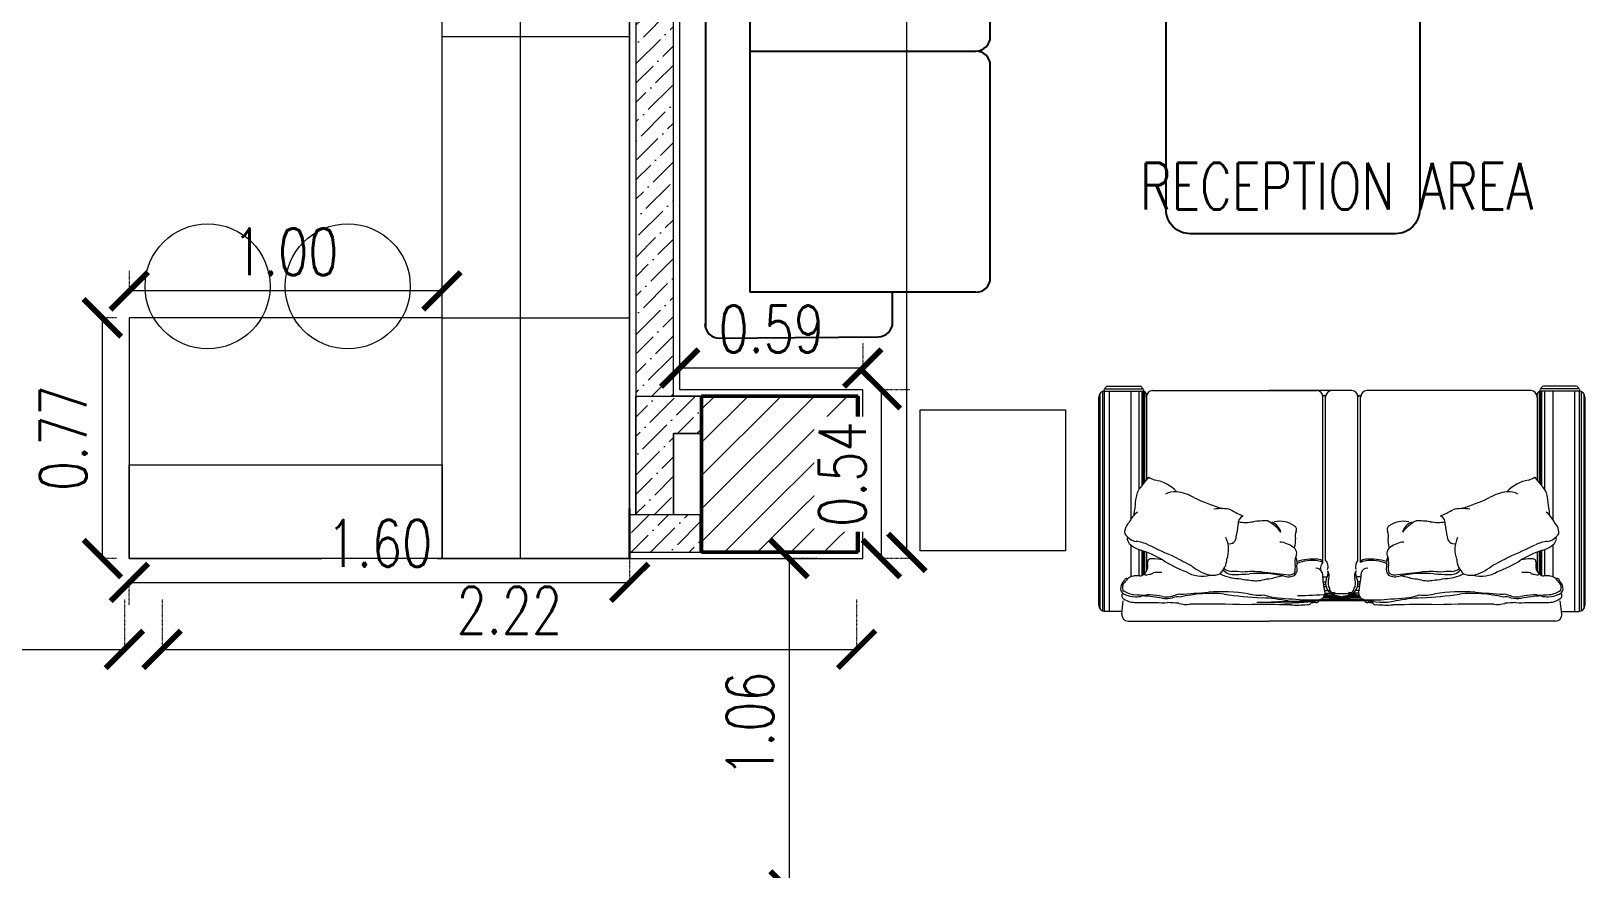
# Model space of a CAD drawing. Header units: metres. Extents: x 0 to 104350, y 982 to 43174.
# Drawn here: x 36640 to 41609, y 20131 to 22812 of the extents above; entities that cross this region are included whole.
import ezdxf
from ezdxf.xclip import XClip

# ---------------------------------------------------------------- set-up
doc = ezdxf.new("R2010")
doc.units = ezdxf.units.M
doc.header["$XCLIPFRAME"] = 2
doc.linetypes.add('DOT2', pattern=[0.125, 0, -0.125])
doc.layers.get('0').update_dxf_attribs({"lineweight": 30})
for name, color, linetype, lineweight in [('A-ANNO-DIMS', 1, 'Continuous', 0), ('A-CLNG-GRID', 2, 'Continuous', 5), ('A-FURN', 8, 'Continuous', 0), ('A-ROOM-NMBR', 1, 'Continuous', 0), ('A-WALL', 3, 'Continuous', 18), ('dimensions', 90, 'Continuous', 30), ('G-ANNO-HATCH', 8, 'Continuous', 0), ('HATCH', 8, 'Continuous', 0), ('S-COLS', 52, 'Continuous', 9)]:
    doc.layers.add(name, color=color, linetype=linetype, lineweight=lineweight)
doc.layers.add('NOITHAT', color=21, linetype='Continuous')
doc.styles.add('$2$08-M-BLDG-1_50', font='romans.shx', dxfattribs={"width": 0.75, "height": 150})
doc.styles.add('Al-Jazi-text-100', font='romans.shx', dxfattribs={"width": 0.75, "height": 150})
doc.dimstyles.new('Al-Jazi-DIM 100', dxfattribs={"dimtxt": 150, "dimasz": 120, "dimexe": 0, "dimexo": 150, "dimgap": 50, "dimtad": 1, "dimlfac": 0.001, "dimzin": 1, "dimdsep": 46, "dimtxsty": 'Al-Jazi-text-100', "dimblk": 'ARCHTICK', "dimcen": 150, "dimclrd": 1, "dimclre": 256, "dimclrt": 2, "dimadec": 0, "dimazin": 0, "dimtfac": 1, "dimtix": 1, "dimtmove": 2, "dimatfit": 2, "dimfxl": 150, "dimtfill": 1, "dimtolj": 1, "dimlwd": 5, "dimlwe": 5, "dimarcsym": 0})
pattern_1 = [(45, (-163049.75, 35283.02), (23.201941, 85.073785), [109.375, -21.875, 0, -21.875])]

# ---------------------------------------------------------------- blocks, each defined once
blk = doc.blocks.new('A$C4A397455')
for p, q in [((734.2, 1543.1), (32.7, 1543.1)), ((727.3, 1551.5), (39.6, 1551.5)), ((715.9, 1555.1), (51, 1555.1)), ((31, 1479.9), (31, 1535.1)), ((735.9, 1521.7), (31, 1521.7)), ((735.8, 1537.2), (31.1, 1537.2)), ((735.9, 1535.1), (735.9, 1414.4)), ((743.1, 1535.1), (743.1, 1414.4)), ((751.1, 1527.3), (751.1, 1422.3)), ((0, 1461), (0, 1310.7)), ((22, 1480.8), (64.9, 1476.4)), ((243.5, 1452.4), (142, 1452.4)), ((735.9, 1452.4), (325.6, 1452.4)), ((228.9, 1426.2), (144.9, 1426.2)), ((226, 1416.6), (146, 1416.6)), ((224.7, 1413.1), (147.7, 1413.1)), ((222.9, 1408.3), (151.5, 1408.3)), ((220.6, 1402.3), (159.3, 1402.3)), ((735.9, 1426.2), (421.4, 1426.2)), ((735.9, 1416.6), (433.5, 1416.6)), ((735.8, 1413.1), (437.7, 1413.1)), ((734.3, 1408.3), (443.4, 1408.3)), ((717.3, 1402.3), (450.7, 1402.3)), ((715.9, 1402.3), (722.3, 1402.3)), ((737.2, 1382.4), (737.2, 857.8)), ((0, 1310.7), (0, 1010.4)), ((0, 244.4), (0, 1010.4)), ((737.2, 809.4), (737.2, 1010.4)), ((737.2, 745.7), (737.2, 1010.4)), ((68.5, 849.4), (68.5, 736.7)), ((68.5, 705.7), (68.5, 818.4)), ((74.8, 837.5), (74.8, 765.3)), ((78.4, 834.6), (78.4, 780)), ((83.2, 832.2), (83.2, 799)), ((88.8, 831.1), (88.8, 813.8)), ((97.6, 832.1), (97.6, 821.7)), ((110.5, 835.1), (110.5, 827.6)), ((118.1, 836.4), (118.1, 828.9)), ((125.9, 837.5), (125.9, 828.9)), ((142, 839.3), (142, 823.3)), ((187.8, 837.9), (717.3, 837.9)), ((195, 829.4), (717.3, 829.4)), ((74.8, 717.6), (74.8, 789.8)), ((78.4, 720.5), (78.4, 775.1)), ((83.2, 722.8), (83.2, 756.1)), ((88.8, 724), (88.8, 741.3)), ((97.6, 723), (97.6, 733.4)), ((110.5, 720), (110.5, 727.5)), ((118.1, 718.7), (118.1, 726.2)), ((125.9, 717.6), (125.9, 726.2)), ((142, 715.8), (142, 731.8)), ((187.8, 717.2), (717.3, 717.2)), ((195, 725.7), (717.3, 725.7)), ((737.2, 172.7), (737.2, 697.2)), ((0, 94.1), (0, 244.4)), ((220.6, 152.8), (159.3, 152.8)), ((717.3, 152.8), (450.7, 152.8)), ((715.9, 152.8), (722.3, 152.8)), ((243.5, 102.6), (142, 102.6)), ((228.9, 128.9), (144.9, 128.9)), ((226, 138.4), (146, 138.4)), ((224.7, 142), (147.7, 142)), ((222.9, 146.8), (151.5, 146.8)), ((735.9, 102.6), (325.6, 102.6)), ((735.9, 128.9), (421.4, 128.9)), ((735.9, 138.4), (433.5, 138.4)), ((735.8, 142), (437.7, 142)), ((734.3, 146.8), (443.4, 146.8)), ((735.9, 19.9), (735.9, 140.7)), ((743.1, 19.9), (743.1, 140.7)), ((751.1, 27.8), (751.1, 132.8)), ((22, 74.3), (64.9, 78.7)), ((31, 75.2), (31, 19.9)), ((735.9, 33.4), (31, 33.4)), ((735.8, 17.9), (31.1, 17.9)), ((734.2, 11.9), (32.7, 11.9)), ((727.3, 3.6), (39.6, 3.6)), ((715.9, 0), (51, 0))]:
    blk.add_line(p, q)
for centre, radius, start, end in [((51, 1535.1), 19.9, 90, 180), ((715.9, 1535.1), 19.9, 0, 90), ((739.5, 1535.1), 3.6, 0, 180), ((740.9, 1524.9), 10.5, 13.3027, 78.0983), ((19.9, 1461), 19.9, 84.117, 180), ((120.8, 1439.3), 61.1, 144.963, 184.3838), ((81.2, 1470.2), 11.2, 44.9486, 158.1827), ((173.3, 1433), 95.9, 155.3104, 177.1612), ((547.9, 1407.3), 464.6, 175.6968, 180.5533), ((168.3, 1430.1), 84.5, 145.7572, 171.7871), ((104, 1466.1), 19.1, 94.3275, 158.7539), ((107.8, 1453.6), 25.7, 57.3142, 111.271), ((101.3, 1444.1), 41.1, 56.9711, 88.2834), ((132.3, 1478.2), 11, 195.3144, 257.9933), ((133.3, 1483.3), 10.7, 206.535, 265.0016), ((111.7, 1440.5), 32.5, 4.1556, 55.8789), ((129.5, 1466.5), 6.74, 343.2109, 65.7008), ((-15.6, 1427.1), 160.6, 358.765, 5.6046), ((292.5, 1405.5), 66.9, 142.0041, 167.209), ((269.2, 1431.8), 33, 104.9029, 153.0637), ((298.2, 1430), 43.6, 128.5967, 173.1024), ((262.2, 1457.9), 5.96, 30.1623, 104.0777), ((284.9, 1455.8), 16.3, 69.4465, 149.0454), ((280.8, 1421.9), 50.1, 45.711, 78.6253), ((279.7, 1379.2), 86.4, 36.8539, 65.3649), ((343.1, 1376.5), 65.8, 72.8657, 93.6111), ((1906.2, 1388.7), 1847, 178.5735, 180.5271), ((-245.2, 1428.8), 325.9, 351.7634, 357.6664), ((158.7, 1437.1), 81.2, 179.5986, 195.4717), ((59.3, 1395.5), 25.2, 348.147, 16.9149), ((164.9, 1423.2), 19.9, 178.765, 220.1745), ((170.3, 1402), 22.3, 157.8769, 205.3796), ((176.9, 1433.4), 35.7, 220.1745, 283.5048), ((163.5, 1390.7), 13.5, 172.8705, 226.0319), ((187.3, 1379.1), 19.7, 66.6409, 95.8722), ((178.6, 1384.3), 20.9, 353.1997, 37.9633), ((-166.9, 1555.5), 416.7, 330.4406, 341.077), ((1608.3, 722.5), 1521.5, 153.705, 157.174), ((131.3, 1448.4), 124.3, 335.3378, 353.9555), ((349.5, 1177.9), 261.8, 79.5923, 87.1502), ((387.9, 1373.5), 62.5, 47.3013, 81.8013), ((1143.2, 2252), 1096.2, 229.4256, 231.4523), ((532.2, 1349.5), 85, 147.8773, 162.6879), ((717.3, 1382.4), 19.9, 0, 90), ((723.8, 1414.3), 12.1, 262.9398, 0.5078), ((739.5, 1414.4), 3.6, 180, 0), ((740.9, 1424.7), 10.5, 281.9017, 346.6973), ((445.4, 1350.2), 386.6, 176.8188, 182.3155), ((179.4, 1340.5), 107.1, 173.9999, 191.8243), ((-56.9, 1386.5), 134.3, 345.0138, 358.1223), ((143.9, 1337.6), 66.3, 168.6869, 203.7895), ((-235.7, 1410.8), 320.3, 349.1784, 356.3307), ((46.1, 1361.8), 109.7, 355.3706, 10.0857), ((496.8, 1152.6), 360.1, 146.7797, 159.9968), ((-13.3, 1390.8), 212.8, 348.9263, 357.5952), ((334.8, 1392.8), 117.5, 312.0243, 351.1862), ((146.5, 1273.5), 93.3, 164.1496, 186.2103), ((-340.7, 1341.9), 399.8, 353.83, 358.9534), ((25.6, 1301.8), 51.7, 351.5373, 18.9765), ((-364.3, 1193.2), 452.5, 355.0422, 12.8932), ((44, 1297.2), 41.6, 356.6174, 19.2468), ((7291.1, 1779.2), 7221.8, 183.84645, 184.56865), ((6489, -2073.2), 7137.3, 151.67953, 152.19443), ((254.6, 1327.3), 160.4, 331.3346, 352.168), ((356.2, 1311.8), 57.7, 353.7434, 30.3722), ((-5715, 1217.9), 5769, 358.65109, 0.45113), ((239.7, 1224.2), 96.2, 147.5646, 195.698), ((281.3, 1167.6), 137.7, 140.013, 167.1954), ((982.5, 967.3), 651.8, 154.2581, 162.8452), ((-504.8, 1162.7), 598.4, 351.6174, 3.9503), ((203.1, 1189.8), 56.7, 171.5731, 204.4387), ((1094.3, 992.6), 1020.6, 170.8983, 177.763), ((252, 1109.3), 115.6, 150.4013, 180.6746), ((194.6, 1123.2), 45.9, 133.3206, 186.2117), ((201.9, 1214.7), 69.8, 223.7845, 266.8602), ((219.3, 1119.8), 61.8, 146.5852, 171.6075), ((228.8, 1228.2), 88.8, 249.7322, 295.5901), ((226.5, 1163.5), 133.3, 346.5897, 10.005), ((309, 1065.6), 177.7, 166.2187, 176.7072), ((8621.2, 1452.7), 8478.8, 182.2608, 182.56557), ((-47.2, 1119.5), 205.5, 352.773, 2.5798), ((-160.6, 1061.3), 318.9, 355.0791, 5.8312), ((269.5, 1137.1), 22.2, 168.6032, 270.7958), ((333.2, 1374), 266.6, 256.2654, 264.5597), ((311.7, 1081.5), 27.4, 26.2388, 98.0964), ((453.5, 1085.4), 137.8, 170.4848, 190.3139), ((637.8, 965.2), 327.7, 149.2746, 156.941), ((-4701.3, 1028.2), 4754, 358.9551, 0.6501), ((-6888.7, 771.4), 6953.3, 359.21563, 2.29345), ((-3995.5, 984.8), 4055, 0.3612, 0.9156), ((222.3, 1041.3), 139.4, 165.7953, 185.7876), ((237.7, 1051.9), 108.7, 167.3316, 189.7648), ((-219.5, 1039.2), 371.9, 348.3755, 5.2338), ((52.8, 1024.2), 267.7, 358.1801, 7.8481), ((-3995.5, 1036), 4055, 359.0844, 359.6388), ((-639.1, 1074.7), 714.8, 349.8468, 356.6109), ((389.6, 940.2), 318.1, 164.1319, 180.9892), ((-44, 990.4), 179.8, 4.2605, 13.8854), ((-257.2, 887.9), 409.2, 10.7491, 16.4331), ((2445.4, 769.1), 2303.5, 173.3981, 175.3462), ((216.1, 1065.1), 115.4, 306.2256, 334.6183), ((269.4, 1021.1), 51.3, 286.8933, 336.8583), ((485.3, 947.6), 426.9, 176.8373, 189.264), ((258, 906.7), 198, 167.7557, 196.8383), ((189, 948), 47.1, 159.8425, 205.9157), ((178.1, 946.2), 30.2, 161.1365, 215.0005), ((166.5, 983.2), 86.4, 324.5865, 355.1156), ((233.4, 976.3), 85.7, 325.2341, 10.8468), ((406.5, 920), 355.2, 176.5222, 185.0636), ((481.4, 877.1), 413.9, 171.9905, 183.839), ((926.8, 912), 844.8, 179.5424, 186.0023), ((167.3, 951.6), 31.8, 229.4835, 284.2665), ((172.1, 985.7), 59.8, 251.7281, 278.4248), ((183.7, 975.4), 55.3, 261.0475, 293.1925), ((190.2, 886.3), 41.2, 68.1256, 103.0819), ((83.9, 873.2), 110.3, 350.4669, 25.1436), ((38.7, 871.3), 159.7, 354.1421, 17.9708), ((216.8, 945), 23.3, 241.1969, 329.2951), ((257.7, 1000.9), 75.6, 253.6274, 274.362), ((272.7, 898.6), 28.5, 59.5197, 109.0679), ((292.4, 937), 14.8, 249.1245, 319.6992), ((65.2, 886.4), 12.8, 170.1028, 231.5361), ((11.6, 863.5), 47.5, 356.4847, 15.816), ((68.5, 859), 9.6, 170.3496, 270.2695), ((-105.3, 851.5), 171.4, 353.4582, 9.209), ((90.6, 853.5), 22.5, 190.5821, 294.5557), ((149.2, 859.5), 20.3, 286.9136, 2.8843), ((166.9, 814.4), 31.5, 48.3691, 95.1123), ((181.6, 852.8), 16.1, 292.6529, 7.8257), ((87.9, 875.7), 106.8, 339.28, 348.8132), ((717.3, 857.8), 19.9, 270, 0), ((2759.7, 1437.3), 2761.9, 192.662, 194.5219), ((2759.7, 117.8), 2761.9, 165.4781, 167.338), ((121.8, 785.8), 43.3, 73.0936, 145.4949), ((-781.5, 789.4), 868.8, 357.054, 2.2579), ((-781.5, 765.6), 868.8, 357.7421, 2.946), ((103.9, 804.2), 12.9, 119.8984, 203.2074), ((99.3, 832.4), 17.1, 263.7316, 314.2406), ((168.9, 514.1), 326.3, 92.4218, 102.1935), ((122.1, 779.3), 42.3, 69.9762, 104.9144), ((152.2, 852.4), 30.9, 234.7118, 285.0528), ((144.1, 849), 31, 256.015, 301.4394), ((174.1, 852.9), 31.5, 252.3064, 311.6309), ((717.3, 833.6), 4.27, 270, 90), ((717.3, 809.4), 19.9, 0, 90), ((103.9, 750.9), 12.9, 156.7926, 240.1016), ((717.3, 745.7), 19.9, 270, 0), ((68.5, 696.1), 9.6, 89.7305, 189.6504), ((258, 648.4), 198, 163.1617, 192.2443), ((-105.3, 703.6), 171.4, 350.791, 6.5418), ((481.4, 678), 413.9, 176.161, 188.0095), ((90.6, 701.6), 22.5, 65.4443, 169.4179), ((121.8, 769.3), 43.3, 214.5051, 286.9064), ((99.3, 722.7), 17.1, 45.7594, 96.2684), ((168.9, 1041), 326.3, 257.8065, 267.5782), ((122.1, 775.8), 42.3, 255.0856, 290.0238), ((152.2, 702.7), 30.9, 74.9472, 125.2882), ((144.1, 706.1), 31, 58.5606, 103.985), ((149.2, 695.5), 20.3, 357.1157, 73.0864), ((174.1, 702.2), 31.5, 48.3691, 107.6936), ((83.9, 681.8), 110.3, 334.8564, 9.5331), ((87.9, 679.4), 106.8, 11.1868, 20.72), ((181.6, 702.3), 16.1, 352.1743, 67.3471), ((38.7, 683.8), 159.7, 342.0292, 5.8579), ((717.3, 721.5), 4.27, 270, 90), ((717.3, 697.2), 19.9, 0, 90), ((406.5, 635.1), 355.2, 174.9364, 183.4778), ((65.2, 668.7), 12.8, 128.4639, 189.8972), ((11.6, 691.6), 47.5, 344.184, 3.5153), ((-4701.3, 526.9), 4754, 359.3499, 1.0449), ((-639.1, 480.4), 714.8, 3.3891, 10.1532), ((389.6, 614.9), 318.1, 179.0108, 195.8681), ((189, 607.1), 47.1, 154.0843, 200.1575), ((167.3, 603.5), 31.8, 75.7335, 130.5165), ((178.1, 608.9), 30.2, 144.9995, 198.8635), ((2445.4, 786), 2303.5, 184.6538, 186.6019), ((172.1, 569.4), 59.8, 81.5752, 108.2719), ((183.7, 579.7), 55.3, 66.8075, 98.9525), ((190.2, 668.7), 41.2, 256.9181, 291.8744), ((216.8, 610), 23.3, 30.7049, 118.8031), ((257.7, 554.2), 75.6, 85.638, 106.3726), ((166.5, 571.9), 86.4, 4.8844, 35.4135), ((272.7, 656.4), 28.5, 250.9321, 300.4803), ((292.4, 618), 14.8, 40.3008, 110.8755), ((233.4, 578.8), 85.7, 349.1532, 34.7659), ((-44, 564.7), 179.8, 346.1146, 355.7395), ((-257.2, 667.1), 409.2, 343.5669, 349.2509), ((-219.5, 515.9), 371.9, 354.7662, 11.6245), ((216.1, 490), 115.4, 25.3817, 53.7744), ((269.4, 534), 51.3, 23.1417, 73.1067), ((1094.3, 562.5), 1020.6, 182.237, 189.1017), ((222.3, 513.8), 139.4, 174.2124, 194.2047), ((237.7, 503.1), 108.7, 170.2352, 192.6684), ((-160.6, 493.8), 318.9, 354.1688, 4.9209), ((52.8, 530.9), 267.7, 352.1519, 1.8199), ((-5715, 337.1), 5769, 359.54887, 1.34891), ((-504.8, 392.4), 598.4, 356.0497, 8.3826), ((309, 489.5), 177.7, 183.2928, 193.7813), ((8621.2, 102.4), 8478.8, 177.43443, 177.7392), ((-47.2, 435.6), 205.5, 357.4202, 7.227), ((311.7, 473.6), 27.4, 261.9036, 333.7612), ((453.5, 469.7), 137.8, 169.6861, 189.5152), ((637.8, 589.9), 327.7, 203.059, 210.7254), ((-364.3, 361.9), 452.5, 347.1068, 4.9578), ((252, 445.8), 115.6, 179.3254, 209.5987), ((194.6, 431.9), 45.9, 173.7883, 226.6794), ((201.9, 340.4), 69.8, 93.1398, 136.2155), ((219.3, 435.3), 61.8, 188.3925, 213.4148), ((228.8, 326.9), 88.8, 64.4099, 110.2678), ((269.5, 418), 22.2, 89.2042, 191.3968), ((333.2, 181.1), 266.6, 95.4403, 103.7346), ((226.5, 391.6), 133.3, 349.995, 13.4103), ((7291.1, -224.1), 7221.8, 175.43135, 176.15355), ((239.7, 330.9), 96.2, 164.302, 212.4354), ((203.1, 365.3), 56.7, 155.5613, 188.4269), ((281.3, 387.5), 137.7, 192.8046, 219.987), ((982.5, 587.8), 651.8, 197.1548, 205.7419), ((6489, 3628.3), 7137.3, 207.80557, 208.32047), ((254.6, 227.7), 160.4, 7.832, 28.6654), ((146.5, 281.6), 93.3, 173.7897, 195.8504), ((-340.7, 213.2), 399.8, 1.0466, 6.17), ((25.6, 253.3), 51.7, 341.0235, 8.4627), ((44, 257.9), 41.6, 340.7532, 3.3826), ((496.8, 402.5), 360.1, 200.0032, 213.2203), ((356.2, 243.3), 57.7, 329.6278, 6.2566), ((334.8, 162.3), 117.5, 8.8138, 47.9757), ((445.4, 204.9), 386.6, 177.6845, 183.1812), ((179.4, 214.5), 107.1, 168.1757, 186.0001), ((-56.9, 168.6), 134.3, 1.8777, 14.9862), ((143.9, 217.5), 66.3, 156.2105, 191.3131), ((-235.7, 144.3), 320.3, 3.6693, 10.8216), ((46.1, 193.2), 109.7, 349.9143, 4.6294), ((-13.3, 164.3), 212.8, 2.4048, 11.0737), ((-166.9, -0.4), 416.7, 18.923, 29.5594), ((1608.3, 832.6), 1521.5, 202.826, 206.295), ((1906.2, 166.4), 1847, 179.4729, 181.4265), ((-245.2, 126.3), 325.9, 2.3336, 8.2366), ((59.3, 159.6), 25.2, 343.0851, 11.853), ((547.9, 147.8), 464.6, 179.4467, 184.3032), ((170.3, 153.1), 22.3, 154.6204, 202.1231), ((176.9, 121.7), 35.7, 76.4952, 139.8255), ((163.5, 164.3), 13.5, 133.9681, 187.1295), ((187.3, 176), 19.7, 264.1278, 293.3591), ((178.6, 170.8), 20.9, 322.0367, 6.8003), ((131.3, 106.7), 124.3, 6.0445, 24.6622), ((1143.2, -696.9), 1096.2, 128.5477, 130.5744), ((532.2, 205.6), 85, 197.3121, 212.1227), ((717.3, 172.7), 19.9, 270, 0), ((723.8, 140.8), 12.1, 359.4922, 97.0602), ((120.8, 115.8), 61.1, 175.6162, 215.037), ((158.7, 117.9), 81.2, 164.5283, 180.4014), ((173.3, 122.1), 95.9, 182.8388, 204.6896), ((168.3, 125), 84.5, 188.2129, 214.2428), ((111.7, 114.6), 32.5, 304.1211, 355.8444), ((-15.6, 127.9), 160.6, 354.3954, 1.235), ((164.9, 131.8), 19.9, 139.8255, 181.235), ((292.5, 149.6), 66.9, 192.791, 217.9959), ((269.2, 123.3), 33, 206.9363, 255.0971), ((298.2, 125), 43.6, 186.8976, 231.4033), ((279.7, 175.9), 86.4, 294.6351, 323.1461), ((343.1, 178.6), 65.8, 266.3889, 287.1343), ((349.5, 377.2), 261.8, 272.8498, 280.4077), ((387.9, 181.6), 62.5, 278.1987, 312.6987), ((739.5, 140.7), 3.6, 0, 180), ((740.9, 130.4), 10.5, 13.3027, 78.0983), ((19.9, 94.1), 19.9, 180, 275.883), ((81.2, 84.9), 11.2, 201.8173, 315.0514), ((104, 89), 19.1, 201.2461, 265.6725), ((107.8, 101.4), 25.7, 248.729, 302.6858), ((101.3, 111), 41.1, 271.7166, 303.0289), ((132.3, 76.9), 11, 102.0067, 164.6856), ((133.3, 71.8), 10.7, 94.9984, 153.465), ((129.5, 88.6), 6.74, 294.2992, 16.7891), ((262.2, 97.2), 5.96, 255.9223, 329.8377), ((284.9, 99.3), 16.3, 210.9546, 290.5535), ((280.8, 133.2), 50.1, 281.3747, 314.289), ((51, 19.9), 19.9, 180, 270), ((715.9, 19.9), 19.9, 270, 0), ((739.5, 19.9), 3.6, 180, 0), ((740.9, 30.2), 10.5, 281.9017, 346.6973)]:
    blk.add_arc(centre, radius, start, end)
blk = doc.blocks.new('M_Concrete-Rectangular-Column - C9-500_500-V2-0-6-4th floor columns')
at = {"layer": 'S-COLS'}
h = blk.add_hatch(dxfattribs=at)
h.set_pattern_fill('FP_5', color=256, style=0, pattern_type=2)
h.set_pattern_definition([(315, (-9.73, -6.498), (0.053033, 0.053033), [])])
h.paths.add_polyline_path([(-0.25, -0.25), (0.25, -0.25), (0.25, 0.25), (-0.25, 0.25)])
at = {"layer": 'S-COLS', "lineweight": 50}
for p, q in [((0.25, 0.25), (-0.25, 0.25)), ((-0.25, 0.25), (-0.25, -0.25)), ((0.25, -0.25), (0.25, 0.25)), ((-0.25, -0.25), (0.25, -0.25))]:
    blk.add_line(p, q, dxfattribs=at)
blk = doc.blocks.new('Typical')
at = {"layer": 'S-COLS', "xscale": 1000.000000000001, "yscale": 1000.000000000001, "zscale": 1000.000000000001, "rotation": 90}
blk.add_blockref('M_Concrete-Rectangular-Column - C9-500_500-V2-0-6-4th floor columns', (110251.2, -44606.4), dxfattribs=at)
blk = doc.blocks.new('_ArchTick')
at = {"color": 0, "linetype": 'ByBlock', "const_width": 0.15}
blk.add_lwpolyline([(-0.5, -0.5), (0.5, 0.5)], dxfattribs=at)
blk = doc.blocks.new('*D336')
at = {"layer": 'A-ANNO-DIMS', "linetype": 'DOT2', "lineweight": 5, "transparency": 16777216}
for p, q in [((39434.4, 25414.2), (39440.7, 25414.2)), ((39434.4, 21144.2), (39440.7, 21144.2))]:
    blk.add_line(p, q, dxfattribs=at)
at = {"layer": 'A-ANNO-DIMS', "color": 1, "lineweight": 5, "transparency": 16777216}
blk.add_line((39440.7, 21144.2), (39440.7, 25414.2), dxfattribs=at)
at = {"layer": 'Defpoints', "color": 0, "transparency": 16777216}
for p in [(39284.4, 25414.2), (39440.7, 25414.2), (39284.4, 21144.2)]:
    blk.add_point(p, dxfattribs=at)
at = {"layer": 'A-ANNO-DIMS', "color": 1, "lineweight": 5, "transparency": 16777216, "xscale": 120, "yscale": 120, "zscale": 120}
for p, rotation in [((39440.7, 25414.2), 90), ((39440.7, 21144.2), 270)]:
    blk.add_blockref('_ArchTick', p, dxfattribs=dict(at, rotation=rotation))
at = {"layer": 'A-ANNO-DIMS', "color": 2, "transparency": 16777216, "insert": (39315.7, 23279.2), "char_height": 150, "attachment_point": 5, "rotation": 90, "style": 'Al-Jazi-text-100', "bg_fill": 3, "box_fill_scale": 1.1, "bg_fill_color": 256, "bg_fill_true_color": 13158600, "bg_fill_transparency": 0}
blk.add_mtext('\\A1;4.27', dxfattribs=at)
blk = doc.blocks.new('*D366')
at = {"layer": 'A-ANNO-DIMS', "linetype": 'DOT2', "lineweight": 5, "transparency": 16777216}
for p, q in [((33373.1, 20994.2), (33373.1, 20833.7)), ((36938.7, 20994.2), (36938.7, 20833.7))]:
    blk.add_line(p, q, dxfattribs=at)
at = {"layer": 'A-ANNO-DIMS', "color": 1, "lineweight": 5, "transparency": 16777216}
blk.add_line((33373.1, 20833.7), (36938.7, 20833.7), dxfattribs=at)
at = {"layer": 'Defpoints', "color": 0, "transparency": 16777216}
for p in [(33373.1, 21144.2), (36938.7, 21144.2), (36938.7, 20833.7)]:
    blk.add_point(p, dxfattribs=at)
at = {"layer": 'A-ANNO-DIMS', "color": 1, "lineweight": 5, "transparency": 16777216, "xscale": 120, "yscale": 120, "zscale": 120, "rotation": 180}
blk.add_blockref('_ArchTick', (33373.1, 20833.7), dxfattribs=at)
at = {"layer": 'A-ANNO-DIMS', "color": 1, "lineweight": 5, "transparency": 16777216, "xscale": 120, "yscale": 120, "zscale": 120}
blk.add_blockref('_ArchTick', (36938.7, 20833.7), dxfattribs=at)
at = {"layer": 'A-ANNO-DIMS', "color": 2, "transparency": 16777216, "insert": (35155.9, 20958.7), "char_height": 150, "attachment_point": 5, "style": 'Al-Jazi-text-100', "bg_fill": 3, "box_fill_scale": 1.1, "bg_fill_color": 256, "bg_fill_true_color": 13158600, "bg_fill_transparency": 0}
blk.add_mtext('\\A1;3.57', dxfattribs=at)
blk = doc.blocks.new('*D367')
at = {"layer": 'A-ANNO-DIMS', "linetype": 'DOT2', "lineweight": 5, "transparency": 16777216}
for p, q in [((37058.7, 20994.2), (37058.7, 20833.7)), ((39280, 20994.2), (39280, 20833.7))]:
    blk.add_line(p, q, dxfattribs=at)
at = {"layer": 'A-ANNO-DIMS', "color": 1, "lineweight": 5, "transparency": 16777216}
blk.add_line((37058.7, 20833.7), (39280, 20833.7), dxfattribs=at)
at = {"layer": 'Defpoints', "color": 0, "transparency": 16777216}
for p in [(37058.7, 21144.2), (39280, 21144.2), (39280, 20833.7)]:
    blk.add_point(p, dxfattribs=at)
at = {"layer": 'A-ANNO-DIMS', "color": 1, "lineweight": 5, "transparency": 16777216, "xscale": 120, "yscale": 120, "zscale": 120, "rotation": 180}
blk.add_blockref('_ArchTick', (37058.7, 20833.7), dxfattribs=at)
at = {"layer": 'A-ANNO-DIMS', "color": 1, "lineweight": 5, "transparency": 16777216, "xscale": 120, "yscale": 120, "zscale": 120}
blk.add_blockref('_ArchTick', (39280, 20833.7), dxfattribs=at)
at = {"layer": 'A-ANNO-DIMS', "color": 2, "transparency": 16777216, "insert": (38169.4, 20958.7), "char_height": 150, "attachment_point": 5, "style": 'Al-Jazi-text-100', "bg_fill": 3, "box_fill_scale": 1.1, "bg_fill_color": 256, "bg_fill_true_color": 13158600, "bg_fill_transparency": 0}
blk.add_mtext('\\A1;2.22', dxfattribs=at)
blk = doc.blocks.new('*D373')
at = {"layer": 'A-ANNO-DIMS', "linetype": 'DOT2', "lineweight": 5, "transparency": 16777216}
for p, q in [((38714.1, 21814.2), (38714.1, 21733.6)), ((39300, 21814.2), (39300, 21733.6))]:
    blk.add_line(p, q, dxfattribs=at)
at = {"layer": 'A-ANNO-DIMS', "color": 1, "lineweight": 5, "transparency": 16777216}
blk.add_line((39300, 21733.6), (38714.1, 21733.6), dxfattribs=at)
at = {"layer": 'Defpoints', "color": 0, "transparency": 16777216}
for p in [(38714.1, 21733.6), (38714.1, 21664.2), (39300, 21664.2)]:
    blk.add_point(p, dxfattribs=at)
at = {"layer": 'A-ANNO-DIMS', "color": 1, "lineweight": 5, "transparency": 16777216, "xscale": 120, "yscale": 120, "zscale": 120, "rotation": 180}
blk.add_blockref('_ArchTick', (38714.1, 21733.6), dxfattribs=at)
at = {"layer": 'A-ANNO-DIMS', "color": 1, "lineweight": 5, "transparency": 16777216, "xscale": 120, "yscale": 120, "zscale": 120}
blk.add_blockref('_ArchTick', (39300, 21733.6), dxfattribs=at)
at = {"layer": 'A-ANNO-DIMS', "color": 2, "transparency": 16777216, "insert": (39007.1, 21858.6), "char_height": 150, "attachment_point": 5, "style": 'Al-Jazi-text-100', "bg_fill": 3, "box_fill_scale": 1.1, "bg_fill_color": 256, "bg_fill_true_color": 13158600, "bg_fill_transparency": 0}
blk.add_mtext('\\A1;0.59', dxfattribs=at)
blk = doc.blocks.new('*D374')
at = {"layer": 'A-ANNO-DIMS', "linetype": 'DOT2', "lineweight": 5, "transparency": 16777216}
for p, q in [((39450, 21664.2), (39359.3, 21664.2)), ((39450, 21124.2), (39359.3, 21124.2))]:
    blk.add_line(p, q, dxfattribs=at)
at = {"layer": 'A-ANNO-DIMS', "color": 1, "lineweight": 5, "transparency": 16777216}
blk.add_line((39359.3, 21124.2), (39359.3, 21664.2), dxfattribs=at)
at = {"layer": 'Defpoints', "color": 0, "transparency": 16777216}
for p in [(39300, 21664.2), (39359.3, 21664.2), (39300, 21124.2)]:
    blk.add_point(p, dxfattribs=at)
at = {"layer": 'A-ANNO-DIMS', "color": 1, "lineweight": 5, "transparency": 16777216, "xscale": 120, "yscale": 120, "zscale": 120}
for p, rotation in [((39359.3, 21664.2), 90), ((39359.3, 21124.2), 270)]:
    blk.add_blockref('_ArchTick', p, dxfattribs=dict(at, rotation=rotation))
at = {"layer": 'A-ANNO-DIMS', "color": 2, "transparency": 16777216, "insert": (39234.3, 21394.2), "char_height": 150, "attachment_point": 5, "rotation": 90, "style": 'Al-Jazi-text-100', "bg_fill": 3, "box_fill_scale": 1.1, "bg_fill_color": 256, "bg_fill_true_color": 13158600, "bg_fill_transparency": 0}
blk.add_mtext('\\A1;0.54', dxfattribs=at)
blk = doc.blocks.new('*D375')
at = {"layer": 'A-ANNO-DIMS', "linetype": 'DOT2', "lineweight": 5, "transparency": 16777216}
for p, q in [((39154.8, 21124.2), (39064.1, 21124.2)), ((39154.8, 20064.2), (39064.1, 20064.2))]:
    blk.add_line(p, q, dxfattribs=at)
at = {"layer": 'A-ANNO-DIMS', "color": 1, "lineweight": 5, "transparency": 16777216}
blk.add_line((39064.1, 21124.2), (39064.1, 20064.2), dxfattribs=at)
at = {"layer": 'Defpoints', "color": 0, "transparency": 16777216}
for p in [(39004.8, 21124.2), (39004.8, 20064.2), (39064.1, 20064.2)]:
    blk.add_point(p, dxfattribs=at)
at = {"layer": 'A-ANNO-DIMS', "color": 1, "lineweight": 5, "transparency": 16777216, "xscale": 120, "yscale": 120, "zscale": 120}
for p, rotation in [((39064.1, 21124.2), 90), ((39064.1, 20064.2), 270)]:
    blk.add_blockref('_ArchTick', p, dxfattribs=dict(at, rotation=rotation))
at = {"layer": 'A-ANNO-DIMS', "color": 2, "transparency": 16777216, "insert": (38939.1, 20594.2), "char_height": 150, "attachment_point": 5, "rotation": 90, "style": 'Al-Jazi-text-100', "bg_fill": 3, "box_fill_scale": 1.1, "bg_fill_color": 256, "bg_fill_true_color": 13158600, "bg_fill_transparency": 0}
blk.add_mtext('\\A1;1.06', dxfattribs=at)
blk = doc.blocks.new('A$C4C936743')
at = {"layer": 'NOITHAT'}
for p, q in [((1564.9, 1734.4), (22.4, 1734.4)), ((0, 1705.1), (3, 1374.8)), ((1564, 1642), (95.5, 1642)), ((95.5, 1172), (95.5, 1642)), ((597.1, 1642), (597.1, 1172)), ((1098.6, 1172), (1098.6, 1642)), ((1594, 1183.9), (1594, 1612)), ((33.2, 1345.1), (95.5, 1345.6)), ((125.5, 1142), (567.1, 1142)), ((627.1, 1142), (1068.6, 1142)), ((1128.6, 1142), (1544, 1142)), ((1697, 1090.3), (2166.3, 1093.6)), ((2295.2, 1071.7), (2289.8, 29.7)), ((1674.1, 620.1), (1670.4, 1060.1)), ((2196.6, 1063.9), (2200.3, 623.9)), ((1700.6, 593.7), (2170.6, 593.7)), ((1700.6, 593.7), (2170.6, 593.7)), ((2170.6, 593.7), (1704.4, 596.9)), ((2170.6, 593.7), (1704.4, 590.4)), ((1674.1, 567.2), (1670.4, 127.2)), ((2196.6, 123.4), (2200.3, 563.4)), ((1700.1, 97), (2166.3, 93.7)), ((1899.6, 33.2), (1900.1, 95.5)), ((2259.6, 0), (1929.4, 3))]:
    blk.add_line(p, q, dxfattribs=at)
blk.add_lwpolyline([(217.3, 299.3), (217.3, 726.4, -0.414214), (267.3, 776.4), (1184.3, 776.4, -0.414214), (1234.3, 726.4), (1234.3, 299.3, -0.414214), (1184.3, 249.3), (267.3, 249.3, -0.414214)], format="xyb", close=True, dxfattribs=at)
for centre, radius, start, end in [((30, 1705.3), 30, 90.4892, 180.4892), ((1534.4, 966.6), 768, 7.8649, 87.7236), ((1557.9, 1000.3), 641.8, 5.6868, 89.457), ((1564, 1612), 30, 0, 90), ((33, 1375.1), 30, 180.4892, 270.4892), ((125.5, 1172), 30, 180, 270), ((567.1, 1172), 30, 270, 0), ((627.1, 1172), 30, 180, 270), ((1068.6, 1172), 30, 270, 0), ((1128.6, 1172), 30, 180, 270), ((1544, 1192), 50, 270, 0), ((1624, 1183.9), 30, 180, 250.2467), ((1579.2, 1059.2), 102.5, 27.4835, 70.2467), ((1696.8, 1120.3), 30, 207.4835, 270.4032), ((1700.4, 1060.4), 30, 90.4892, 180.4892), ((2166.6, 1063.6), 30, 0.4892, 90.4892), ((1704.1, 620.4), 30, 180.4892, 270.4892), ((2170.3, 623.7), 30, 270.4892, 0.4892), ((1704.1, 566.9), 30, 89.5108, 179.5108), ((2170.3, 563.7), 30, 359.5108, 89.5108), ((1700.4, 127), 30, 179.5108, 269.5108), ((2166.6, 123.7), 30, 269.5108, 359.5108), ((1929.6, 33), 30, 179.5108, 269.5108), ((2259.8, 30), 30, 269.5108, 359.5108)]:
    blk.add_arc(centre, radius, start, end, dxfattribs=at)
blk = doc.blocks.new('*D407')
at = {"layer": 'A-ANNO-DIMS', "linetype": 'DOT2', "lineweight": 5, "transparency": 16777216}
for p, q in [((38554.1, 21172.1), (38554.1, 21048)), ((36954.1, 20974.2), (36954.1, 21048))]:
    blk.add_line(p, q, dxfattribs=at)
at = {"layer": 'A-ANNO-DIMS', "color": 1, "lineweight": 5, "transparency": 16777216}
blk.add_line((36954.1, 21048), (38554.1, 21048), dxfattribs=at)
at = {"layer": 'Defpoints', "color": 0, "transparency": 16777216}
for p in [(38554.1, 21322.1), (36954.1, 21124.2), (38554.1, 21048)]:
    blk.add_point(p, dxfattribs=at)
at = {"layer": 'A-ANNO-DIMS', "color": 1, "lineweight": 5, "transparency": 16777216, "xscale": 120, "yscale": 120, "zscale": 120, "rotation": 180}
blk.add_blockref('_ArchTick', (36954.1, 21048), dxfattribs=at)
at = {"layer": 'A-ANNO-DIMS', "color": 1, "lineweight": 5, "transparency": 16777216, "xscale": 120, "yscale": 120, "zscale": 120}
blk.add_blockref('_ArchTick', (38554.1, 21048), dxfattribs=at)
at = {"layer": 'A-ANNO-DIMS', "color": 2, "transparency": 16777216, "insert": (37754.1, 21173), "char_height": 150, "attachment_point": 5, "style": 'Al-Jazi-text-100', "bg_fill": 3, "box_fill_scale": 1.1, "bg_fill_color": 256, "bg_fill_true_color": 13158600, "bg_fill_transparency": 0}
blk.add_mtext('\\A1;1.60', dxfattribs=at)
blk = doc.blocks.new('*D408')
at = {"layer": 'A-ANNO-DIMS', "linetype": 'DOT2', "lineweight": 5, "transparency": 16777216}
for p, q in [((36954.1, 22044.2), (36954.1, 21980.4)), ((37954.1, 21955.9), (37954.1, 21980.4))]:
    blk.add_line(p, q, dxfattribs=at)
at = {"layer": 'A-ANNO-DIMS', "color": 1, "lineweight": 5, "transparency": 16777216}
blk.add_line((37954.1, 21980.4), (36954.1, 21980.4), dxfattribs=at)
at = {"layer": 'Defpoints', "color": 0, "transparency": 16777216}
for p in [(37954.1, 22105.9), (36954.1, 21980.4), (36954.1, 21894.2)]:
    blk.add_point(p, dxfattribs=at)
at = {"layer": 'A-ANNO-DIMS', "color": 1, "lineweight": 5, "transparency": 16777216, "xscale": 120, "yscale": 120, "zscale": 120, "rotation": 180}
blk.add_blockref('_ArchTick', (36954.1, 21980.4), dxfattribs=at)
at = {"layer": 'A-ANNO-DIMS', "color": 1, "lineweight": 5, "transparency": 16777216, "xscale": 120, "yscale": 120, "zscale": 120}
blk.add_blockref('_ArchTick', (37954.1, 21980.4), dxfattribs=at)
at = {"layer": 'A-ANNO-DIMS', "color": 2, "transparency": 16777216, "insert": (37454.1, 22105.4), "char_height": 150, "attachment_point": 5, "style": 'Al-Jazi-text-100', "bg_fill": 3, "box_fill_scale": 1.1, "bg_fill_color": 256, "bg_fill_true_color": 13158600, "bg_fill_transparency": 0}
blk.add_mtext('\\A1;1.00', dxfattribs=at)
blk = doc.blocks.new('*D409')
at = {"layer": 'A-ANNO-DIMS', "linetype": 'DOT2', "lineweight": 5, "transparency": 16777216}
for p, q in [((36913.1, 21894.2), (36867.7, 21894.2)), ((36913.1, 21124.2), (36867.7, 21124.2))]:
    blk.add_line(p, q, dxfattribs=at)
at = {"layer": 'A-ANNO-DIMS', "color": 1, "lineweight": 5, "transparency": 16777216}
blk.add_line((36867.7, 21894.2), (36867.7, 21124.2), dxfattribs=at)
at = {"layer": 'Defpoints', "color": 0, "transparency": 16777216}
for p in [(36763.1, 21894.2), (36763.1, 21124.2), (36867.7, 21124.2)]:
    blk.add_point(p, dxfattribs=at)
at = {"layer": 'A-ANNO-DIMS', "color": 1, "lineweight": 5, "transparency": 16777216, "xscale": 120, "yscale": 120, "zscale": 120}
for p, rotation in [((36867.7, 21894.2), 90), ((36867.7, 21124.2), 270)]:
    blk.add_blockref('_ArchTick', p, dxfattribs=dict(at, rotation=rotation))
at = {"layer": 'A-ANNO-DIMS', "color": 2, "transparency": 16777216, "insert": (36742.7, 21509.2), "char_height": 150, "attachment_point": 5, "rotation": 90, "style": 'Al-Jazi-text-100', "bg_fill": 3, "box_fill_scale": 1.1, "bg_fill_color": 256, "bg_fill_true_color": 13158600, "bg_fill_transparency": 0}
blk.add_mtext('\\A1;0.77', dxfattribs=at)

msp = doc.modelspace()

# ---------------------------------------------------------------- hatches: boundary and pattern name
at = {"layer": 'G-ANNO-HATCH'}
h = msp.add_hatch(dxfattribs=at)
h.set_pattern_fill('ANSI36', color=256, scale=350)
h.set_pattern_definition(pattern_1)
h.paths.add_polyline_path([(38448.527, 25414.174), (38448.527, 25714.173), (38444.121, 25714.173), (38444.121, 25514.173), (37994.617, 25514.173), (37994.617, 25264.173), (38574.121, 25264.173), (38574.121, 21644.174), (38694.121, 21644.174), (38694.121, 25414.174)])
h = msp.add_hatch(dxfattribs=at)
h.set_pattern_fill('ANSI36', color=256, scale=350)
h.set_pattern_definition([(45, (-162410.63, 35163.57), (23.201941, 85.073785), [109.375, -21.875, 0, -21.875])])
h.paths.add_polyline_path([(38780.022, 21524.181), (38694.121, 21524.181), (38694.121, 21264.181), (38574.121, 21264.181), (38574.121, 21644.174), (38780.022, 21644.174)])
h = msp.add_hatch(dxfattribs=at)
h.set_pattern_fill('ANSI36', color=256, scale=350)
h.set_pattern_definition(pattern_1)
h.paths.add_polyline_path([(38554.121, 21264.173), (38554.121, 21144.173), (38780.022, 21144.173), (38780.022, 21264.173)])

# ---------------------------------------------------------------- linework, layer by layer
at = {"layer": 'A-CLNG-GRID'}
for p, q in [((38714.121, 21664.181), (38714.121, 25394.174)), ((38554.121, 25244.173), (38554.121, 21284.173)), ((39300.022, 21664.181), (38714.121, 21664.181)), ((39300.022, 21124.182), (39300.022, 21664.181)), ((38554.121, 21124.173), (38694.121, 21124.173)), ((38694.121, 21124.173), (39300.022, 21124.182))]:
    msp.add_line(p, q, dxfattribs=at)
msp.add_lwpolyline([(38694.121, 21524.181), (38780.022, 21524.181), (38780.022, 21264.181), (38694.121, 21264.181)], close=True, dxfattribs=at)
at = {"layer": 'A-FURN'}
msp.add_line((37954.121, 22794.173), (38554.121, 22794.173), dxfattribs=at)
msp.add_lwpolyline([(37954.121, 21894.173), (37954.121, 25244.173), (38554.121, 25244.173), (38554.121, 21894.173)], dxfattribs=at)
msp.add_lwpolyline([(39483.411, 21599.841), (39947.648, 21599.841), (39947.648, 21149.429), (39483.411, 21149.429)], close=True, dxfattribs=at)
at = {"layer": 'A-WALL'}
msp.add_lwpolyline([(38554.121, 21144.173), (38694.121, 21144.173), (39280.022, 21144.181), (39280.022, 21644.181), (38694.121, 21644.181), (38694.121, 25414.174), (39532.212, 25414.175), (39532.212, 25714.174), (38444.121, 25714.173), (38444.121, 25514.173), (37994.617, 25514.173), (37994.617, 25264.173), (38574.121, 25264.173), (38574.121, 21264.173), (38554.121, 21264.173)], dxfattribs=at)
at = {"layer": 'G-ANNO-HATCH'}
msp.add_lwpolyline([(38780.022, 21524.181), (38694.121, 21524.181), (38694.121, 21264.181), (38574.121, 21264.181), (38574.121, 21644.174), (38780.022, 21644.174)], close=True, dxfattribs=at)
at = {"layer": 'HATCH'}
msp.add_lwpolyline([(38448.527, 25414.174), (38448.527, 25714.173), (38444.121, 25714.173), (38444.121, 25514.173), (37994.617, 25514.173), (37994.617, 25264.173), (38574.121, 25264.173), (38574.121, 21644.174), (38694.121, 21644.174), (38694.121, 25414.174)], close=True, dxfattribs=at)
at = {"layer": 'HATCH', "color": 4}
msp.add_lwpolyline([(38784.414, 21644.174), (39284.414, 21644.174), (39284.414, 21144.174), (38784.414, 21144.174)], close=True, dxfattribs=at)
at = {"layer": 'HATCH'}
msp.add_lwpolyline([(38554.121, 21144.173), (38780.022, 21144.173), (38780.022, 21264.173), (38554.121, 21264.173)], dxfattribs=at)

# ---------------------------------------------------------------- block references
ref = msp.add_blockref('Typical', (-71216.773, 66000.567))
XClip(ref).set_block_clipping_path([(99771.3550347491, -51491.9684601382), (116099.4655573423, -39382.5165601852)])
at = {"layer": 'A-FURN', "rotation": 90}
msp.add_blockref('A$C4A397455', (41609.081, 20924.229), dxfattribs=at)

# ---------------------------------------------------------------- texts
at = {"layer": 'A-ROOM-NMBR', "lineweight": 0, "insert": (40814.875, 22240.35), "char_height": 150, "width": 1444.80489, "attachment_point": 8, "line_spacing_factor": 0.9, "style": '$2$08-M-BLDG-1_50'}
msp.add_mtext('\\pxt10;RECEPTION AREA', dxfattribs=at)

# ---------------------------------------------------------------- next in the draw order: dimensions: what is measured, and where the dimension line sits
at = {"layer": 'A-ANNO-DIMS'}
dim = msp.add_linear_dim(base=(39440.698, 25414.175), p1=(39284.414, 21144.173), p2=(39284.414, 25414.175), angle=90, dimstyle='Al-Jazi-DIM 100', dxfattribs=at)
dim.commit()
dim.dimension.update_dxf_attribs({"geometry": '*D336', "text_midpoint": (39315.698, 23279.174)})
dim = msp.add_linear_dim(base=(36938.73, 20833.719), p1=(33373.093, 21144.173), p2=(36938.73, 21144.173), dimstyle='Al-Jazi-DIM 100', dxfattribs=at)
dim.commit()
dim.dimension.update_dxf_attribs({"geometry": '*D366', "text_midpoint": (35155.912, 20958.719)})

# ---------------------------------------------------------------- next in the draw order: dimensions: what is measured, and where the dimension line sits
for base, p1, p2, picture, middle in [((38714.121, 21733.571), (39300.022, 21664.181), (38714.121, 21664.181), '*D373', (39007.071, 21858.571)), ((39280.022, 20833.719), (37058.73, 21144.173), (39280.022, 21144.173), '*D367', (38169.376, 20958.719))]:
    dim = msp.add_linear_dim(base=base, p1=p1, p2=p2, dimstyle='Al-Jazi-DIM 100', dxfattribs=at)
    dim.commit()
    dim.dimension.update_dxf_attribs({"geometry": picture, "text_midpoint": middle})

# ---------------------------------------------------------------- next in the draw order: linework, layer by layer
at = {"layer": 'A-FURN'}
msp.add_lwpolyline([(37954.121, 21894.173), (36954.121, 21894.173), (36954.121, 21124.173), (38554.121, 21124.173), (38554.121, 21894.173)], dxfattribs=at)
at = {"layer": 'dimensions'}
msp.add_line((38554.121, 21284.173), (38554.121, 21124.173), dxfattribs=at)

# ---------------------------------------------------------------- next in the draw order: block references
at = {"layer": 'A-FURN', "xscale": 1.538174791061975, "yscale": 1.538174791061975, "zscale": 1.538174791061975, "rotation": 90}
msp.add_blockref('A$C4C936743', (41464.106, 21829.17), dxfattribs=at)

# ---------------------------------------------------------------- next in the draw order: dimensions: what is measured, and where the dimension line sits
at = {"layer": 'A-ANNO-DIMS'}
dim = msp.add_linear_dim(base=(39359.3, 21664.181), p1=(39300.022, 21124.182), p2=(39300.022, 21664.181), angle=90, dimstyle='Al-Jazi-DIM 100', dxfattribs=at)
dim.commit()
dim.dimension.update_dxf_attribs({"geometry": '*D374', "text_midpoint": (39234.3, 21394.182)})

# ---------------------------------------------------------------- next in the draw order: dimensions: what is measured, and where the dimension line sits
for base, p1, p2, picture, middle in [((36954.121, 21980.382), (37954.121, 22105.919), (36954.121, 21894.173), '*D408', (37454.121, 22105.382)), ((38554.121, 21048.044), (36954.121, 21124.173), (38554.121, 21322.131), '*D407', (37754.121, 21173.044))]:
    dim = msp.add_linear_dim(base=base, p1=p1, p2=p2, dimstyle='Al-Jazi-DIM 100', dxfattribs=at)
    dim.commit()
    dim.dimension.update_dxf_attribs({"geometry": picture, "text_midpoint": middle})
dim = msp.add_linear_dim(base=(39064.096, 20064.173), p1=(39004.817, 21124.182), p2=(39004.817, 20064.173), angle=90, dimstyle='Al-Jazi-DIM 100', dxfattribs=at)
dim.commit()
dim.dimension.update_dxf_attribs({"geometry": '*D375', "text_midpoint": (38939.096, 20594.177)})

# ---------------------------------------------------------------- next in the draw order: linework, layer by layer
at = {"layer": 'A-FURN'}
for points in [[(38554.121, 24644.173), (38204.121, 24644.173), (38204.121, 21124.173), (38554.121, 21124.173)], [(37954.121, 21894.173), (38554.121, 21894.173), (38554.121, 21124.173), (37954.121, 21124.173)]]:
    msp.add_lwpolyline(points, close=True, dxfattribs=at)
for centre in [(37204.47, 21995.032), (37652.636, 21995.032)]:
    msp.add_circle(centre, 200, dxfattribs=at)

# ---------------------------------------------------------------- next in the draw order: dimensions: what is measured, and where the dimension line sits
at = {"layer": 'A-ANNO-DIMS'}
dim = msp.add_linear_dim(base=(36867.735, 21124.173), p1=(36763.138, 21894.173), p2=(36763.138, 21124.173), angle=90, dimstyle='Al-Jazi-DIM 100', dxfattribs=at)
dim.commit()
dim.dimension.update_dxf_attribs({"geometry": '*D409', "text_midpoint": (36742.735, 21509.173)})

# ---------------------------------------------------------------- next in the draw order: linework, layer by layer
at = {"layer": 'A-FURN'}
msp.add_lwpolyline([(37954.121, 21424.173), (37954.121, 21124.173), (36954.121, 21124.173), (36954.121, 21424.173)], close=True, dxfattribs=at)

doc.saveas('drawing.dxf')
